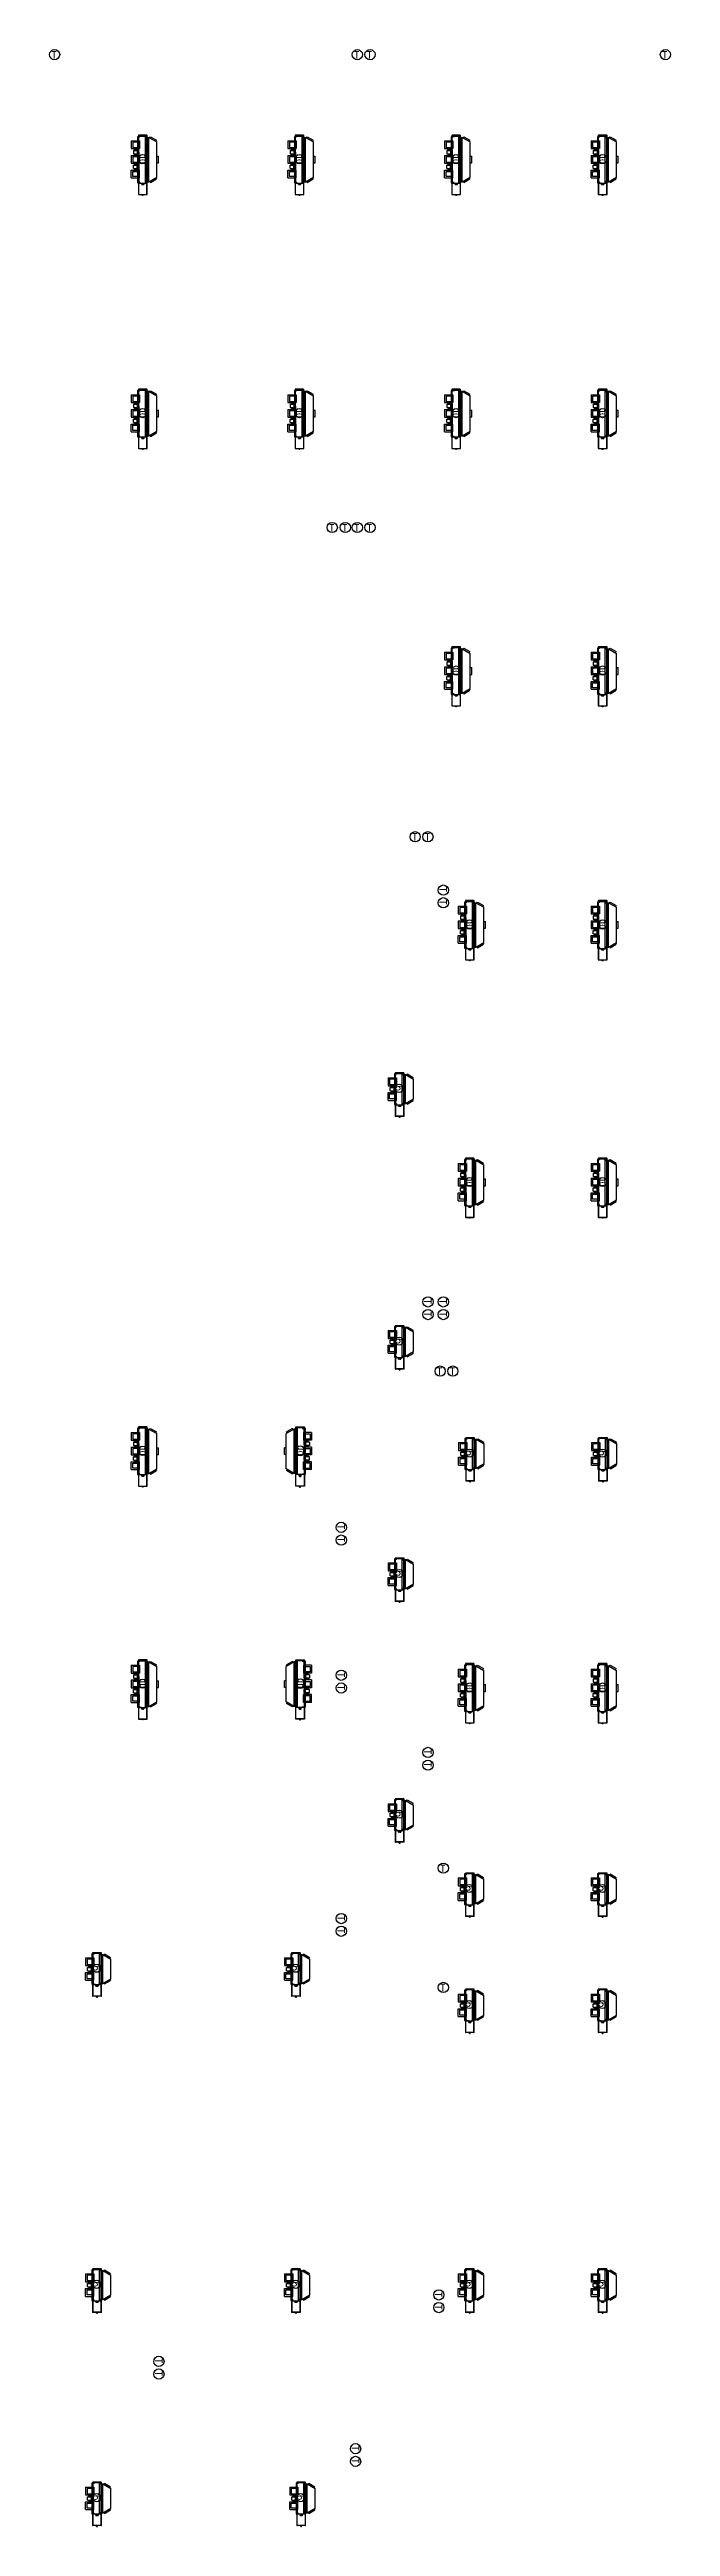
# Model space of a CAD drawing. Extents: x -32000 to 377127, y -29000 to 131250.
# Drawn here: x 358896 to 377127, y 16959 to 89616 of the extents above; entities that cross this region are included whole.
import ezdxf
from ezdxf.enums import TextEntityAlignment as Align

# ---------------------------------------------------------------- set-up
doc = ezdxf.new("R2010")
doc.units = 0
doc.header["$LTSCALE"] = 250
for name, color, linetype in [('XFM2Q30-200K$0$AP5B-XFM2Q10$0$20190625', 7, 'Continuous'), ('XFM2Q30-200K$0$M-EQPM-FCU', 22, 'Continuous'), ('XFM2Q30-200K$0$M-EQPM-TEXT', 5, 'Continuous'), ('XFM2Q30-200K$0$M-HVAC-3SPEED', 2, 'Continuous'), ('XFM2Q30-200K$0$M-HVAC-EQPM', 22, 'Continuous'), ('XFM2Q30-200K$0$MSE_FAB LB2_1103$0$15P1-XFM2QB2$0$XFCM2Q20$0$M-EQPM-TEXT', 5, 'Continuous')]:
    doc.layers.add(name, color=color, linetype=linetype)
doc.styles.add('XFM2Q30-200K$0$MSE_FAB LB2_1103$0$15P1-XFM2QB2$0$XFCM2Q20$0$AA-TXT', font='simplex.shx', dxfattribs={"width": 0.8, "bigfont": 'china.shx'})
doc.styles.add('XFM2Q30-200K$0$ROMAND', font='ROMAND.SHX')
doc.styles.add('XFM2Q30-200K$0$ROMANS', font='ROMANS')

# ---------------------------------------------------------------- blocks, each defined once
blk = doc.blocks.new('XFM2Q30-200K$0$FCU-D1000')
at = {"layer": 'XFM2Q30-200K$0$M-EQPM-FCU'}
for p, q in [((-51.9, 5.1), (-41.7, 22.7)), ((-48.6, 3.1), (-51.9, 5.1)), ((-50.3, 0.2), (-36.7, 23.6)), ((-50.3, -2.8), (-50.3, 0.2)), ((80.1, 0.2), (-50.3, 0.2)), ((-38.3, 20.7), (-41.7, 22.7)), ((66.5, 23.6), (-36.7, 23.6)), ((24.9, 28.6), (4.9, 28.6)), ((4.9, 23.6), (4.9, 28.6)), ((24.9, 23.6), (24.9, 28.6)), ((80.1, 0.2), (66.5, 23.6)), ((68.2, 20.7), (71.6, 22.7)), ((81.8, 5.1), (71.6, 22.7)), ((78.4, 3.1), (81.8, 5.1)), ((80.1, -2.8), (80.1, 0.2)), ((-56.3, -5), (-56.3, -29.4)), ((-56.3, -5), (-56.3, -29.4)), ((-55.7, -5.1), (-55.7, -29.3)), ((-55.7, -5.1), (-55.7, -29.3)), ((-50.3, -4.2), (-54, -4.2)), ((-50.3, -4.2), (-54, -4.2)), ((-50.3, -4.9), (-54, -4.9)), ((-50.3, -4.9), (-54, -4.9)), ((-54, -29.5), (-52.3, -29.5)), ((-54, -29.5), (-52.3, -29.5)), ((-54, -30.2), (-52.3, -30.2)), ((-54, -30.2), (-52.3, -30.2)), ((-53.8, -5.4), (-50.1, -5.4)), ((-53.8, -28.9), (-53.8, -5.4)), ((-53.8, -5.4), (-50.1, -5.4)), ((-53.8, -28.9), (-53.8, -5.4)), ((-50.1, -9.7), (-53.8, -9.7)), ((-50.1, -9.7), (-53.8, -9.7)), ((-3.5, -28.9), (-53.8, -28.9)), ((-3.5, -28.9), (-53.8, -28.9)), ((-52.6, -5.4), (-52.6, -5.2)), ((-52.6, -5.2), (-50.3, -5.2)), ((-52.6, -5.4), (-52.6, -5.2)), ((-52.6, -5.2), (-50.3, -5.2)), ((-52.6, -8), (-52.6, -7.4)), ((-52.6, -8), (-52.6, -7.4)), ((-52.6, -26.4), (-52.6, -27)), ((-52.6, -26.4), (-52.6, -27)), ((-52.3, -28.9), (-52.3, -32.3)), ((-52.3, -28.9), (-52.3, -32.3)), ((-52.3, -32.3), (82.7, -32.3)), ((-52.3, -32.3), (82.7, -32.3)), ((-51.6, -8), (-51.6, -7.4)), ((-51.6, -8), (-51.6, -7.4)), ((-51.6, -26.4), (-51.6, -27)), ((-51.6, -26.4), (-51.6, -27)), ((80.1, -2.8), (-50.3, -2.8)), ((-50.3, -5.2), (-50.3, -2.8)), ((80.1, -2.8), (-50.3, -2.8)), ((-50.3, -5.2), (-50.3, -2.8)), ((-50.1, -5.2), (-50.1, -2.8)), ((-50.1, -2.8), (-50.1, -9.7)), ((-50.1, -5.2), (-50.1, -2.8)), ((-50.1, -2.8), (-50.1, -9.7)), ((-50.1, -9.7), (-50.1, -3.4)), ((-50.1, -9.7), (-50.1, -3.4)), ((79.9, -5.3), (-50.1, -5.3)), ((79.9, -5.3), (-50.1, -5.3)), ((79.9, -9.7), (-50.1, -9.7)), ((79.9, -9.7), (-50.1, -9.7)), ((-45.1, -3.6), (-45.9, -3.6)), ((-45.1, -3.6), (-45.9, -3.6)), ((-45.1, -30.2), (-45.9, -30.2)), ((-45.1, -30.2), (-45.9, -30.2)), ((-45.5, -4), (-45.5, -3.2)), ((-45.5, -4), (-45.5, -3.2)), ((-45.5, -4), (-45.5, -3.2)), ((-45.5, -4), (-45.5, -3.2)), ((-45.5, -30.6), (-45.5, -29.8)), ((-45.5, -30.6), (-45.5, -29.8)), ((-40.3, -32.3), (-40.3, -26.7)), ((-40.3, -26.7), (-17.3, -26.7)), ((-40.3, -32.3), (-40.3, -26.7)), ((-40.3, -26.7), (-17.3, -26.7)), ((-40.3, -51), (-40.3, -32.3)), ((-40.3, -51), (-40.3, -32.3)), ((-40.3, -51), (-17.3, -51)), ((-40.3, -51), (-17.3, -51)), ((-36.3, -30.9), (-36.3, -32.3)), ((-21.1, -30.9), (-36.3, -30.9)), ((-36.3, -30.9), (-36.3, -32.3)), ((-21.1, -30.9), (-36.3, -30.9)), ((-36.3, -32.3), (-36.3, -46.5)), ((-36.3, -32.3), (-36.3, -46.5)), ((-36.3, -46.5), (-20.9, -46.5)), ((-36.3, -46.5), (-20.9, -46.5)), ((-25.1, -3.6), (-25.9, -3.6)), ((-25.1, -3.6), (-25.9, -3.6)), ((-25.1, -30.2), (-25.9, -30.2)), ((-25.1, -30.2), (-25.9, -30.2)), ((-25.5, -4), (-25.5, -3.2)), ((-25.5, -4), (-25.5, -3.2)), ((-25.5, -4), (-25.5, -3.2)), ((-25.5, -4), (-25.5, -3.2)), ((-25.5, -30.6), (-25.5, -29.8)), ((-25.5, -30.6), (-25.5, -29.8)), ((-20.9, -30.9), (-20.9, -32.3)), ((-20.9, -30.9), (-20.9, -32.3)), ((-20.9, -46.5), (-20.9, -32.3)), ((-20.9, -46.5), (-20.9, -32.3)), ((-17.3, -32.3), (-17.3, -26.7)), ((-17.3, -32.3), (-17.3, -26.7)), ((-17.3, -51), (-17.3, -32.3)), ((-17.3, -51), (-17.3, -32.3)), ((-17.3, -38.6), (-14.5, -38.6)), ((-17.3, -38.6), (-14.5, -38.6)), ((-17.3, -39.8), (-14.5, -39.8)), ((-17.3, -39.8), (-14.5, -39.8)), ((-14.5, -41.1), (-14.5, -37.3)), ((-14, -37.3), (-14.5, -37.3)), ((-14.5, -41.1), (-14.5, -37.3)), ((-14, -37.3), (-14.5, -37.3)), ((-14, -41.1), (-14.5, -41.1)), ((-14, -41.1), (-14.5, -41.1)), ((-13.4, -36.3), (-14, -36.3)), ((-14, -42.1), (-14, -36.3)), ((-13.4, -36.3), (-14, -36.3)), ((-14, -42.1), (-14, -36.3)), ((-12.2, -42.1), (-14, -42.1)), ((-12.2, -42.1), (-14, -42.1)), ((-13.4, -39.2), (-13.4, -28.9)), ((-13.4, -39.2), (-13.4, -28.9)), ((-13.1, -39.2), (-13.1, -29.6)), ((-13.1, -39.2), (-13.1, -29.6)), ((-12.2, -36.3), (-13.1, -36.3)), ((-12.2, -36.3), (-13.1, -36.3)), ((-12.9, -29.4), (-1.7, -29.4)), ((-12.9, -29.4), (-1.7, -29.4)), ((-12.2, -44.9), (-12.2, -33.4)), ((-12.2, -33.4), (-2.4, -33.4)), ((-12.2, -44.9), (-12.2, -33.4)), ((-12.2, -33.4), (-2.4, -33.4)), ((-12.2, -44.9), (-2.4, -44.9)), ((-12.2, -44.9), (-2.4, -44.9)), ((-7.2, -28.9), (82.4, -28.9)), ((-7.2, -28.9), (82.4, -28.9)), ((-5.1, -3.6), (-5.9, -3.6)), ((-5.1, -3.6), (-5.9, -3.6)), ((-5.1, -30.2), (-5.9, -30.2)), ((-5.1, -30.2), (-5.9, -30.2)), ((-5.5, -4), (-5.5, -3.2)), ((-5.5, -4), (-5.5, -3.2)), ((-5.5, -4), (-5.5, -3.2)), ((-5.5, -4), (-5.5, -3.2)), ((-5.5, -30.6), (-5.5, -29.8)), ((-5.5, -30.6), (-5.5, -29.8)), ((-2.4, -44.9), (-2.4, -33.4)), ((-2.4, -44.9), (-2.4, -33.4)), ((-2.4, -36.3), (-1.5, -36.3)), ((-2.4, -36.3), (-1.5, -36.3)), ((-2.4, -42.1), (-0.6, -42.1)), ((-2.4, -42.1), (-0.6, -42.1)), ((-1.5, -39.2), (-1.5, -29.6)), ((-1.5, -39.2), (-1.5, -29.6)), ((-1.2, -39.2), (-1.2, -28.9)), ((-1.2, -39.2), (-1.2, -28.9)), ((-1.2, -36.3), (-0.6, -36.3)), ((-1.2, -36.3), (-0.6, -36.3)), ((-0.6, -42.1), (-0.6, -36.3)), ((-0.6, -42.1), (-0.6, -36.3)), ((-0.6, -37.3), (-0.1, -37.3)), ((-0.6, -37.3), (-0.1, -37.3)), ((-0.6, -41.1), (-0.1, -41.1)), ((-0.6, -41.1), (-0.1, -41.1)), ((-0.1, -41.1), (-0.1, -37.3)), ((-0.1, -41.1), (-0.1, -37.3)), ((2.7, -38.6), (-0.1, -38.6)), ((2.7, -38.6), (-0.1, -38.6)), ((2.7, -39.8), (-0.1, -39.8)), ((2.7, -39.8), (-0.1, -39.8)), ((2.7, -32.3), (2.7, -26.7)), ((2.7, -26.7), (25.7, -26.7)), ((2.7, -32.3), (2.7, -26.7)), ((2.7, -26.7), (25.7, -26.7)), ((2.7, -51), (2.7, -32.3)), ((2.7, -51), (2.7, -32.3)), ((2.7, -51), (25.7, -51)), ((2.7, -51), (25.7, -51)), ((21.9, -30.9), (6.8, -30.9)), ((6.8, -30.9), (6.8, -32.3)), ((21.9, -30.9), (6.8, -30.9)), ((6.8, -30.9), (6.8, -32.3)), ((6.8, -32.3), (6.8, -46.5)), ((6.8, -32.3), (6.8, -46.5)), ((6.8, -46.5), (22.2, -46.5)), ((6.8, -46.5), (22.2, -46.5)), ((14.9, -3.6), (14.1, -3.6)), ((14.9, -3.6), (14.1, -3.6)), ((14.9, -30.2), (14.1, -30.2)), ((14.9, -30.2), (14.1, -30.2)), ((14.5, -4), (14.5, -3.2)), ((14.5, -4), (14.5, -3.2)), ((14.5, -4), (14.5, -3.2)), ((14.5, -4), (14.5, -3.2)), ((14.5, -30.6), (14.5, -29.8)), ((14.5, -30.6), (14.5, -29.8)), ((22.2, -30.9), (22.2, -32.3)), ((22.2, -30.9), (22.2, -32.3)), ((22.2, -46.5), (22.2, -32.3)), ((22.2, -46.5), (22.2, -32.3)), ((25.7, -32.3), (25.7, -26.7)), ((25.7, -32.3), (25.7, -26.7)), ((25.7, -51), (25.7, -32.3)), ((25.7, -51), (25.7, -32.3)), ((25.7, -38.6), (28.6, -38.6)), ((25.7, -38.6), (28.6, -38.6)), ((25.7, -38.6), (28.6, -38.6)), ((25.7, -38.6), (28.6, -38.6)), ((25.7, -39.8), (28.6, -39.8)), ((25.7, -39.8), (28.6, -39.8)), ((25.7, -39.8), (28.6, -39.8)), ((25.7, -39.8), (28.6, -39.8)), ((29.1, -37.3), (28.6, -37.3)), ((28.6, -41.1), (28.6, -37.3)), ((29.1, -37.3), (28.6, -37.3)), ((28.6, -41.1), (28.6, -37.3)), ((29.1, -41.1), (28.6, -41.1)), ((29.1, -41.1), (28.6, -41.1)), ((29.6, -36.3), (29.1, -36.3)), ((29.1, -42.1), (29.1, -36.3)), ((29.6, -36.3), (29.1, -36.3)), ((29.1, -42.1), (29.1, -36.3)), ((30.9, -42.1), (29.1, -42.1)), ((30.9, -42.1), (29.1, -42.1)), ((29.6, -39.2), (29.6, -28.9)), ((29.6, -39.2), (29.6, -28.9)), ((29.9, -39.2), (29.9, -29.6)), ((29.9, -39.2), (29.9, -29.6)), ((30.9, -36.3), (29.9, -36.3)), ((30.9, -36.3), (29.9, -36.3)), ((41.3, -29.4), (30.1, -29.4)), ((41.3, -29.4), (30.1, -29.4)), ((40.7, -33.4), (30.9, -33.4)), ((30.9, -44.9), (30.9, -33.4)), ((40.7, -33.4), (30.9, -33.4)), ((30.9, -44.9), (30.9, -33.4)), ((40.7, -44.9), (30.9, -44.9)), ((40.7, -44.9), (30.9, -44.9)), ((34.9, -3.6), (34.1, -3.6)), ((34.9, -3.6), (34.1, -3.6)), ((34.9, -30.2), (34.1, -30.2)), ((34.9, -30.2), (34.1, -30.2)), ((34.5, -4), (34.5, -3.2)), ((34.5, -4), (34.5, -3.2)), ((34.5, -4), (34.5, -3.2)), ((34.5, -4), (34.5, -3.2)), ((34.5, -30.6), (34.5, -29.8)), ((34.5, -30.6), (34.5, -29.8)), ((40.7, -44.9), (40.7, -33.4)), ((40.7, -44.9), (40.7, -33.4)), ((40.7, -36.3), (41.5, -36.3)), ((40.7, -36.3), (41.5, -36.3)), ((40.7, -42.1), (42.5, -42.1)), ((40.7, -42.1), (42.5, -42.1)), ((41.5, -39.2), (41.5, -29.6)), ((41.5, -39.2), (41.5, -29.6)), ((41.8, -39.2), (41.8, -28.9)), ((41.8, -39.2), (41.8, -28.9)), ((41.8, -36.3), (42.5, -36.3)), ((41.8, -36.3), (42.5, -36.3)), ((42.5, -42.1), (42.5, -36.3)), ((42.5, -42.1), (42.5, -36.3)), ((42.5, -37.3), (43, -37.3)), ((42.5, -37.3), (43, -37.3)), ((42.5, -41.1), (43, -41.1)), ((42.5, -41.1), (43, -41.1)), ((43, -41.1), (43, -37.3)), ((43, -41.1), (43, -37.3)), ((45.8, -38.6), (43, -38.6)), ((45.8, -38.6), (43, -38.6)), ((45.8, -39.8), (43, -39.8)), ((45.8, -39.8), (43, -39.8)), ((68.8, -26.7), (45.8, -26.7)), ((45.8, -32.3), (45.8, -26.7)), ((68.8, -26.7), (45.8, -26.7)), ((45.8, -32.3), (45.8, -26.7)), ((45.8, -51), (45.8, -32.3)), ((45.8, -51), (45.8, -32.3)), ((68.8, -51), (45.8, -51)), ((68.8, -51), (45.8, -51)), ((49.4, -30.9), (49.4, -32.3)), ((49.4, -30.9), (49.4, -32.3)), ((49.4, -46.5), (49.4, -32.3)), ((49.4, -46.5), (49.4, -32.3)), ((64.7, -46.5), (49.4, -46.5)), ((64.7, -46.5), (49.4, -46.5)), ((49.6, -30.9), (64.7, -30.9)), ((49.6, -30.9), (64.7, -30.9)), ((54.9, -3.6), (54.1, -3.6)), ((54.9, -3.6), (54.1, -3.6)), ((54.9, -30.2), (54.1, -30.2)), ((54.9, -30.2), (54.1, -30.2)), ((54.5, -4), (54.5, -3.2)), ((54.5, -4), (54.5, -3.2)), ((54.5, -4), (54.5, -3.2)), ((54.5, -4), (54.5, -3.2)), ((54.5, -30.6), (54.5, -29.8)), ((54.5, -30.6), (54.5, -29.8)), ((64.7, -30.9), (64.7, -32.3)), ((64.7, -30.9), (64.7, -32.3)), ((64.7, -32.3), (64.7, -46.5)), ((64.7, -32.3), (64.7, -46.5)), ((68.8, -32.3), (68.8, -26.7)), ((68.8, -32.3), (68.8, -26.7)), ((68.8, -51), (68.8, -32.3)), ((68.8, -51), (68.8, -32.3)), ((74.9, -3.6), (74.1, -3.6)), ((74.9, -3.6), (74.1, -3.6)), ((74.9, -30.2), (74.1, -30.2)), ((74.9, -30.2), (74.1, -30.2)), ((74.5, -4), (74.5, -3.2)), ((74.5, -4), (74.5, -3.2)), ((74.5, -4), (74.5, -3.2)), ((74.5, -4), (74.5, -3.2)), ((74.5, -30.6), (74.5, -29.8)), ((74.5, -30.6), (74.5, -29.8)), ((79.9, -9.7), (79.9, -2.8)), ((79.9, -9.7), (79.9, -2.8)), ((79.9, -4.4), (79.9, -9.7)), ((79.9, -4.4), (79.9, -9.7)), ((83.6, -5.4), (79.9, -5.4)), ((83.6, -5.4), (79.9, -5.4)), ((83.6, -9.7), (79.9, -9.7)), ((83.6, -9.7), (79.9, -9.7)), ((79.9, -28.9), (83.6, -28.9)), ((79.9, -28.9), (83.6, -28.9)), ((80.1, -5.2), (80.1, -2.8)), ((80.1, -5.2), (80.1, -2.8)), ((117.1, -4.2), (80.1, -4.2)), ((117.1, -4.2), (80.1, -4.2)), ((117.1, -4.9), (80.1, -4.9)), ((117.1, -4.9), (80.1, -4.9)), ((82.6, -5.2), (80.1, -5.2)), ((82.6, -5.2), (80.1, -5.2)), ((81.4, -8), (81.4, -7.4)), ((81.4, -8), (81.4, -7.4)), ((81.4, -26.4), (81.4, -27)), ((81.4, -26.4), (81.4, -27)), ((82.4, -8), (82.4, -7.4)), ((82.4, -8), (82.4, -7.4)), ((82.4, -26.4), (82.4, -27)), ((82.4, -26.4), (82.4, -27)), ((82.6, -5.4), (82.6, -5.2)), ((82.6, -5.4), (82.6, -5.2)), ((82.7, -32.3), (82.7, -28.9)), ((82.7, -32.3), (82.7, -28.9)), ((82.7, -29.5), (117.1, -29.5)), ((82.7, -29.5), (117.1, -29.5)), ((82.7, -30.2), (117.1, -30.2)), ((82.7, -30.2), (117.1, -30.2)), ((83.6, -28.9), (83.6, -5.4)), ((83.6, -28.9), (83.6, -5.4)), ((88.3, -13.9), (83.6, -13.9)), ((88.3, -13.9), (83.6, -13.9)), ((85, -14.9), (83.6, -14.9)), ((85, -14.9), (83.6, -14.9)), ((84.7, -15.8), (83.6, -15.8)), ((84.7, -15.8), (83.6, -15.8)), ((84.5, -16.7), (83.6, -16.7)), ((84.5, -16.7), (83.6, -16.7)), ((84.5, -17.6), (83.6, -17.6)), ((84.5, -17.6), (83.6, -17.6)), ((84.7, -18.6), (83.6, -18.6)), ((84.7, -18.6), (83.6, -18.6)), ((85, -19.5), (83.6, -19.5)), ((85, -19.5), (83.6, -19.5)), ((88.3, -20.5), (83.6, -20.5)), ((88.3, -20.5), (83.6, -20.5)), ((84.5, -16.5), (84.8, -16.5)), ((84.5, -17.8), (84.5, -16.5)), ((84.5, -16.5), (84.8, -16.5)), ((84.5, -17.8), (84.5, -16.5)), ((84.5, -17.8), (84.8, -17.8)), ((84.5, -17.8), (84.8, -17.8)), ((84.8, -16.5), (85.9, -15.4)), ((84.8, -16.5), (85.9, -15.4)), ((84.8, -15.8), (85.1, -16.1)), ((84.8, -15.8), (85.1, -16.1)), ((84.8, -17.8), (85.9, -19)), ((84.8, -17.8), (85.9, -19)), ((84.8, -18.5), (85.1, -18.2)), ((84.8, -18.5), (85.1, -18.2)), ((85.3, -15), (85.8, -15.5)), ((85.3, -15), (85.8, -15.5)), ((85.3, -19.4), (85.8, -18.9)), ((85.3, -19.4), (85.8, -18.9)), ((85.9, -19), (88.8, -19)), ((85.9, -19), (88.8, -19)), ((86.1, -15.3), (88.8, -15.3)), ((86.1, -15.3), (88.8, -15.3)), ((86.2, -14.1), (86.3, -14)), ((86.2, -14.1), (86.3, -14)), ((86.2, -14.4), (86.2, -14.1)), ((86.2, -14.1), (87.7, -14.1)), ((86.2, -14.4), (86.2, -14.1)), ((86.2, -14.1), (87.7, -14.1)), ((86.2, -14.4), (86.3, -14.5)), ((86.2, -14.4), (87.7, -14.4)), ((86.2, -14.4), (86.3, -14.5)), ((86.2, -14.4), (87.7, -14.4)), ((87.6, -14), (86.3, -14)), ((87.6, -14), (86.3, -14)), ((87.6, -14.5), (86.3, -14.5)), ((87.6, -14.5), (86.3, -14.5)), ((86.3, -15.2), (86.3, -15.3)), ((87.5, -15.2), (86.3, -15.2)), ((86.3, -15.2), (86.3, -15.3)), ((87.5, -15.2), (86.3, -15.2)), ((86.5, -14.4), (86.5, -14.1)), ((86.5, -14.4), (86.5, -14.1)), ((86.6, -15.2), (86.6, -14.5)), ((86.6, -15.2), (86.6, -14.5)), ((86.8, -14.4), (86.8, -14.1)), ((86.8, -14.4), (86.8, -14.1)), ((87.1, -14.4), (87.1, -14.1)), ((87.1, -14.4), (87.1, -14.1)), ((87.2, -15.2), (87.2, -14.5)), ((87.2, -15.2), (87.2, -14.5)), ((87.4, -14.4), (87.4, -14.1)), ((87.4, -14.4), (87.4, -14.1)), ((87.5, -15.2), (87.5, -15.3)), ((87.5, -15.2), (87.5, -15.3)), ((87.7, -14.1), (87.6, -14)), ((87.7, -14.1), (87.6, -14)), ((87.6, -14.5), (87.7, -14.4)), ((87.6, -14.5), (87.7, -14.4)), ((87.7, -14.4), (87.7, -14.1)), ((87.7, -14.4), (87.7, -14.1)), ((88.3, -15.3), (88.3, -13.9)), ((88.3, -15.3), (88.3, -13.9)), ((88.3, -20.5), (88.3, -19)), ((88.3, -20.5), (88.3, -19)), ((88.8, -15.3), (88.8, -19)), ((88.8, -15.3), (88.8, -19)), ((117.1, -29.2), (117.1, -5)), ((117.1, -29.2), (117.1, -5)), ((117.7, -29.3), (117.7, -4.9)), ((117.7, -29.3), (117.7, -4.9)), ((120.1, -15.8), (117.7, -15.8)), ((120.1, -15.8), (117.7, -15.8)), ((120.1, -18.5), (117.7, -18.5)), ((120.1, -18.5), (117.7, -18.5)), ((118.4, -15.8), (118.4, -18.5)), ((118.4, -15.8), (118.4, -18.5)), ((118.9, -15.8), (118.9, -18.5)), ((118.9, -15.8), (118.9, -18.5)), ((119.5, -15.8), (119.5, -18.5)), ((119.5, -15.8), (119.5, -18.5)), ((120.1, -15.8), (120.1, -18.5)), ((120.1, -15.8), (120.1, -18.5))]:
    blk.add_line(p, q, dxfattribs=at)
for centre, radius in [((-52.1, -10.6), 0.16), ((-52.1, -10.6), 0.16), ((-52.1, -23.7), 0.16), ((-52.1, -23.7), 0.16), ((-45.5, -3.6), 0.27), ((-45.5, -3.6), 0.27), ((-45.5, -3.6), 0.27), ((-45.5, -3.6), 0.27), ((-45.5, -30.2), 0.27), ((-45.5, -30.2), 0.27), ((-25.5, -3.6), 0.27), ((-25.5, -3.6), 0.27), ((-25.5, -3.6), 0.27), ((-25.5, -3.6), 0.27), ((-25.5, -30.2), 0.27), ((-25.5, -30.2), 0.27), ((-5.5, -3.6), 0.27), ((-5.5, -3.6), 0.27), ((-5.5, -3.6), 0.27), ((-5.5, -3.6), 0.27), ((-5.5, -30.2), 0.27), ((-5.5, -30.2), 0.27), ((14.5, -3.6), 0.27), ((14.5, -3.6), 0.27), ((14.5, -3.6), 0.27), ((14.5, -3.6), 0.27), ((14.5, -30.2), 0.27), ((14.5, -30.2), 0.27), ((34.5, -3.6), 0.27), ((34.5, -3.6), 0.27), ((34.5, -3.6), 0.27), ((34.5, -3.6), 0.27), ((34.5, -30.2), 0.27), ((34.5, -30.2), 0.27), ((54.5, -3.6), 0.27), ((54.5, -3.6), 0.27), ((54.5, -3.6), 0.27), ((54.5, -3.6), 0.27), ((54.5, -30.2), 0.27), ((54.5, -30.2), 0.27), ((74.5, -3.6), 0.27), ((74.5, -3.6), 0.27), ((74.5, -3.6), 0.27), ((74.5, -3.6), 0.27), ((74.5, -30.2), 0.27), ((74.5, -30.2), 0.27), ((81.9, -10.6), 0.16), ((81.9, -10.6), 0.16), ((81.9, -23.7), 0.16), ((81.9, -23.7), 0.16)]:
    blk.add_circle(centre, radius, dxfattribs=at)
for centre, radius, start, end in [((-54.2, -7.4), 3.28, 87.39301, 130.96501), ((-54.2, -7.4), 3.28, 87.39301, 130.96501), ((-54.2, -26.9), 3.28, 229.03499, 272.60699), ((-54.2, -26.9), 3.28, 229.03499, 272.60699), ((-54.1, -11.2), 6.28, 88.87894, 104.54073), ((-54.1, -11.2), 6.28, 88.87894, 104.54073), ((-54.1, -23.2), 6.28, 255.45927, 271.12106), ((-54.1, -23.2), 6.28, 255.45927, 271.12106), ((-52.1, -7.4), 0.5, 0, 180), ((-52.1, -7.4), 0.5, 0, 180), ((-52.1, -8), 0.5, 180, 0), ((-52.1, -8), 0.5, 180, 0), ((-52.1, -26.4), 0.5, 0, 180), ((-52.1, -26.4), 0.5, 0, 180), ((-52.1, -27), 0.5, 180, 0), ((-52.1, -27), 0.5, 180, 0), ((-12.9, -29.6), 0.2, 90, 180), ((-12.9, -29.6), 0.2, 90, 180), ((-1.7, -29.6), 0.2, 0, 90), ((-1.7, -29.6), 0.2, 0, 90), ((30.1, -29.6), 0.2, 90, 180), ((30.1, -29.6), 0.2, 90, 180), ((41.3, -29.6), 0.2, 0, 90), ((41.3, -29.6), 0.2, 0, 90), ((81.9, -7.4), 0.5, 0, 180), ((81.9, -7.4), 0.5, 0, 180), ((81.9, -8), 0.5, 180, 0), ((81.9, -8), 0.5, 180, 0), ((81.9, -26.4), 0.5, 0, 180), ((81.9, -26.4), 0.5, 0, 180), ((81.9, -27), 0.5, 180, 0), ((81.9, -27), 0.5, 180, 0), ((84.7, -16), 0.2, 45, 90), ((84.7, -16), 0.2, 45, 90), ((84.7, -18.4), 0.2, 270, 315), ((84.7, -18.4), 0.2, 270, 315), ((85, -15.3), 0.4, 45, 90), ((85, -15.3), 0.4, 45, 90), ((85, -19.1), 0.4, 270, 315), ((85, -19.1), 0.4, 270, 315), ((86.1, -15.6), 0.3, 90, 135), ((86.1, -15.6), 0.3, 90, 135), ((116.9, -4.9), 0.8, 0, 90), ((116.9, -4.9), 0.8, 0, 90), ((116.9, -5), 0.2, 0, 90), ((116.9, -5), 0.2, 0, 90), ((116.9, -29.2), 0.2, 270, 0), ((116.9, -29.2), 0.2, 270, 0), ((116.9, -29.3), 0.8, 270, 0), ((116.9, -29.3), 0.8, 270, 0)]:
    blk.add_arc(centre, radius, start, end, dxfattribs=at)
at = {"layer": 'XFM2Q30-200K$0$MSE_FAB LB2_1103$0$15P1-XFM2QB2$0$XFCM2Q20$0$M-EQPM-TEXT', "linetype": 'ByBlock', "lineweight": -2}
blk.add_circle((13.7, -17.4), 13.3, dxfattribs=at)
at = {"layer": 'XFM2Q30-200K$0$MSE_FAB LB2_1103$0$15P1-XFM2QB2$0$XFCM2Q20$0$M-EQPM-TEXT', "linetype": 'ByBlock', "lineweight": -2, "style": 'XFM2Q30-200K$0$MSE_FAB LB2_1103$0$15P1-XFM2QB2$0$XFCM2Q20$0$AA-TXT', "width": 0.8}
blk.add_text('10', height=17.4, rotation=0.00001, dxfattribs=at).set_placement((14, -17.5), align=Align.MIDDLE)
blk = doc.blocks.new('XFM2Q30-200K$0$TT')
at = {"layer": 'XFM2Q30-200K$0$M-HVAC-3SPEED'}
blk.add_circle((0, 0), 15, dxfattribs=at)
at = {"layer": 'XFM2Q30-200K$0$M-HVAC-3SPEED', "style": 'XFM2Q30-200K$0$ROMAND'}
blk.add_text('T', height=20, dxfattribs=at).set_placement((-8.4, -10.9))
blk = doc.blocks.new('XFM2Q30-200K$0$FCU-600')
at = {"layer": 'XFM2Q30-200K$0$M-EQPM-FCU'}
for p, q in [((-39.2, 81.1), (-39.2, 56.7)), ((-38.6, 81), (-38.6, 56.8)), ((-34.6, 81.9), (-38.4, 81.9)), ((-34.6, 81.2), (-38.4, 81.2)), ((-38.1, 80.7), (-34.4, 80.7)), ((-38.1, 57.2), (-38.1, 80.7)), ((-34.4, 76.4), (-38.1, 76.4)), ((-36.9, 80.7), (-36.9, 80.9)), ((-36.9, 80.9), (-34.6, 80.9)), ((-36.9, 78.1), (-36.9, 78.7)), ((-36.3, 91.2), (-26.1, 108.8)), ((-32.9, 89.2), (-36.3, 91.2)), ((-35.9, 78.1), (-35.9, 78.7)), ((-34.6, 86.3), (-21, 109.7)), ((-34.6, 83.3), (-34.6, 86.3)), ((-34.6, 80.9), (-34.6, 83.3)), ((50.3, 83.3), (-34.6, 83.3)), ((50.3, 86.3), (-34.4, 86.3)), ((-34.4, 80.9), (-34.4, 83.3)), ((-34.4, 83.3), (-34.4, 76.4)), ((-34.4, 76.4), (-34.4, 82.7)), ((50.1, 80.8), (-34.4, 80.8)), ((50.1, 76.4), (-34.4, 76.4)), ((-22.7, 106.8), (-26.1, 108.8)), ((36.7, 109.7), (-21, 109.7)), ((50.3, 86.3), (36.7, 109.7)), ((38.4, 106.8), (41.7, 108.8)), ((51.9, 91.2), (41.7, 108.8)), ((48.6, 89.2), (51.9, 91.2)), ((50.1, 76.4), (50.1, 83.3)), ((50.1, 81.7), (50.1, 76.4)), ((53.8, 80.7), (50.1, 80.7)), ((53.8, 76.4), (50.1, 76.4)), ((50.3, 83.3), (50.3, 86.3)), ((50.3, 80.9), (50.3, 83.3)), ((87.2, 81.9), (50.3, 81.9)), ((87.2, 81.2), (50.3, 81.2)), ((52.8, 80.9), (50.3, 80.9)), ((51.6, 78.1), (51.6, 78.7)), ((52.6, 78.1), (52.6, 78.7)), ((52.8, 80.7), (52.8, 80.9)), ((53.8, 57.2), (53.8, 80.7)), ((87.4, 81), (87.4, 56.8)), ((88, 81.1), (88, 56.7)), ((-38.4, 56.6), (-36.6, 56.6)), ((-38.4, 55.9), (-36.6, 55.9)), ((-9.9, 57.2), (-38.1, 57.2)), ((-36.9, 59.7), (-36.9, 59.1)), ((-36.6, 57.2), (-36.6, 53.8)), ((-36.6, 53.8), (52.9, 53.8)), ((-35.9, 59.7), (-35.9, 59.1)), ((-24.9, 53.8), (-24.9, 59.4)), ((-24.9, 59.4), (-1.9, 59.4)), ((-24.9, 35.2), (-24.9, 53.8)), ((-24.9, 35.2), (-1.9, 35.2)), ((-5.5, 55.2), (-20.9, 55.2)), ((-20.9, 55.2), (-20.9, 53.8)), ((-20.9, 53.8), (-20.9, 39.6)), ((-20.9, 39.6), (-5.5, 39.6)), ((-13.6, 57.2), (52.6, 57.2)), ((-5.5, 55.2), (-5.5, 53.8)), ((-5.5, 39.6), (-5.5, 53.8)), ((-1.9, 53.8), (-1.9, 59.4)), ((-1.9, 35.2), (-1.9, 53.8)), ((-1.9, 47.5), (0.9, 47.5)), ((-1.9, 47.5), (0.9, 47.5)), ((-1.9, 46.3), (0.9, 46.3)), ((-1.9, 46.3), (0.9, 46.3)), ((1.4, 48.8), (0.9, 48.8)), ((0.9, 45), (0.9, 48.8)), ((1.4, 45), (0.9, 45)), ((2, 49.8), (1.4, 49.8)), ((1.4, 44), (1.4, 49.8)), ((3.2, 44), (1.4, 44)), ((2, 46.9), (2, 57.2)), ((2.3, 46.9), (2.3, 56.5)), ((3.2, 49.8), (2.3, 49.8)), ((13.7, 56.7), (2.5, 56.7)), ((13, 52.7), (3.2, 52.7)), ((3.2, 41.2), (3.2, 52.7)), ((13, 41.2), (3.2, 41.2)), ((13, 41.2), (13, 52.7)), ((13, 49.8), (13.9, 49.8)), ((13, 44), (14.8, 44)), ((13.9, 46.9), (13.9, 56.5)), ((14.2, 46.9), (14.2, 57.2)), ((14.2, 49.8), (14.8, 49.8)), ((14.8, 44), (14.8, 49.8)), ((14.8, 48.8), (15.3, 48.8)), ((14.8, 45), (15.3, 45)), ((15.3, 45), (15.3, 48.8)), ((18.1, 47.5), (15.3, 47.5)), ((18.1, 46.3), (15.3, 46.3)), ((41.1, 59.4), (18.1, 59.4)), ((18.1, 53.8), (18.1, 59.4)), ((18.1, 35.2), (18.1, 53.8)), ((41.1, 35.2), (18.1, 35.2)), ((21.7, 55.2), (21.7, 53.8)), ((21.7, 55.2), (37.1, 55.2)), ((21.7, 39.6), (21.7, 53.8)), ((37.1, 39.6), (21.7, 39.6)), ((37.1, 55.2), (37.1, 53.8)), ((37.1, 53.8), (37.1, 39.6)), ((41.1, 53.8), (41.1, 59.4)), ((41.1, 35.2), (41.1, 53.8)), ((50.1, 57.2), (53.8, 57.2)), ((51.6, 59.7), (51.6, 59.1)), ((52.6, 59.7), (52.6, 59.1)), ((52.9, 53.8), (52.9, 57.2)), ((52.9, 56.6), (87.2, 56.6)), ((52.9, 55.9), (87.2, 55.9)), ((58.4, 72.2), (53.8, 72.2)), ((55.1, 71.2), (53.8, 71.2)), ((54.8, 70.3), (53.8, 70.3)), ((54.7, 69.4), (53.8, 69.4)), ((54.7, 68.5), (53.8, 68.5)), ((54.8, 67.5), (53.8, 67.5)), ((55.1, 66.6), (53.8, 66.6)), ((58.4, 65.6), (53.8, 65.6)), ((54.7, 69.6), (54.9, 69.6)), ((54.7, 68.3), (54.7, 69.6)), ((54.7, 68.3), (54.9, 68.3)), ((54.9, 69.6), (56, 70.7)), ((54.9, 68.3), (56.1, 67.1)), ((55, 70.3), (55.3, 70)), ((55, 67.6), (55.3, 67.9)), ((55.4, 71.1), (55.9, 70.6)), ((55.4, 66.8), (55.9, 67.3)), ((56.1, 67.1), (58.9, 67.1)), ((56.2, 70.8), (58.9, 70.8)), ((56.3, 72), (56.4, 72.1)), ((56.3, 71.7), (56.3, 72)), ((56.3, 72), (57.8, 72)), ((56.3, 71.7), (56.4, 71.6)), ((56.3, 71.7), (57.8, 71.7)), ((57.7, 72.1), (56.4, 72.1)), ((57.7, 71.6), (56.4, 71.6)), ((56.5, 70.9), (56.5, 70.8)), ((57.7, 70.9), (56.5, 70.9)), ((56.6, 71.7), (56.6, 72)), ((56.8, 70.9), (56.8, 71.6)), ((56.9, 71.7), (56.9, 72)), ((57.2, 71.7), (57.2, 72)), ((57.4, 70.9), (57.4, 71.6)), ((57.5, 71.7), (57.5, 72)), ((57.8, 72), (57.7, 72.1)), ((57.7, 71.6), (57.8, 71.7)), ((57.7, 70.9), (57.7, 70.8)), ((57.8, 71.7), (57.8, 72)), ((58.4, 70.8), (58.4, 72.2)), ((58.4, 65.6), (58.4, 67.1)), ((58.9, 70.8), (58.9, 67.1)), ((90.4, 70.3), (88, 70.3)), ((90.4, 67.6), (88, 67.6)), ((88.6, 67.6), (88.6, 70.3)), ((89.2, 67.6), (89.2, 70.3)), ((89.8, 67.6), (89.8, 70.3)), ((90.4, 67.6), (90.4, 70.3))]:
    blk.add_line(p, q, dxfattribs=at)
for centre, radius in [((-36.4, 75.5), 0.16), ((-32.2, 82.5), 0.27), ((-32.2, 82.5), 0.27), ((-12.2, 82.5), 0.27), ((-12.2, 82.5), 0.27), ((7.8, 82.5), 0.27), ((7.8, 82.5), 0.27), ((27.8, 82.5), 0.27), ((27.8, 82.5), 0.27), ((47.8, 82.5), 0.27), ((52.1, 75.5), 0.16), ((-36.4, 62.4), 0.16), ((52.1, 62.4), 0.16)]:
    blk.add_circle(centre, radius, dxfattribs=at)
for centre, radius, start, end in [((-38.4, 81.1), 0.8, 90, 180), ((-38.4, 81), 0.2, 90, 180), ((-36.4, 78.7), 0.5, 0, 180), ((-36.4, 78.1), 0.5, 180, 0), ((52.1, 78.7), 0.5, 0, 180), ((52.1, 78.1), 0.5, 180, 0), ((87.2, 81.1), 0.8, 0, 90), ((87.2, 81), 0.2, 0, 90), ((-38.4, 56.7), 0.8, 180, 270), ((-38.4, 56.8), 0.2, 180, 270), ((-36.4, 59.7), 0.5, 0, 180), ((-36.4, 59.1), 0.5, 180, 0), ((2.5, 56.5), 0.2, 90, 180), ((13.7, 56.5), 0.2, 0, 90), ((52.1, 59.7), 0.5, 0, 180), ((52.1, 59.1), 0.5, 180, 0), ((54.8, 70.1), 0.2, 45, 90), ((54.8, 67.7), 0.2, 270, 315), ((55.1, 70.8), 0.4, 45, 90), ((55.1, 67), 0.4, 270, 315), ((56.2, 70.5), 0.3, 90, 135), ((87.2, 56.8), 0.2, 270, 0), ((87.2, 56.7), 0.8, 270, 0)]:
    blk.add_arc(centre, radius, start, end, dxfattribs=at)
at = {"layer": 'XFM2Q30-200K$0$M-EQPM-TEXT', "color": 3}
blk.add_circle((5.9, 67.7), 11.8, dxfattribs=at)
at = {"layer": 'XFM2Q30-200K$0$M-EQPM-TEXT', "color": 3, "style": 'XFM2Q30-200K$0$ROMANS', "text_generation_flag": 6}
blk.add_text('6', height=20, rotation=180.00001, dxfattribs=at).set_placement((5.5, 67.9), align=Align.MIDDLE)
blk = doc.blocks.new('XFM2Q30-200K')
at = {"layer": 'XFM2Q30-200K$0$AP5B-XFM2Q10$0$20190625', "xscale": 10, "yscale": 10, "zscale": 10, "rotation": 270}
for p in [(368486, 59203), (368486, 51788), (370555, 48504), (374455, 48504), (368486, 44974), (368486, 37911), (370546, 35735), (374446, 35735), (359601, 33391), (365443, 33391), (370546, 32326), (374446, 32326), (359601, 24120), (365443, 24120), (370546, 24120), (374446, 24120), (359601, 17863), (365595, 17863)]:
    blk.add_blockref('XFM2Q30-200K$0$FCU-600', p, dxfattribs=at)
at = {"layer": 'XFM2Q30-200K$0$M-HVAC-3SPEED', "xscale": 9.999987499786585, "yscale": 9.999987499786585, "zscale": 9.999987499786585}
for p in [(359046, 89466), (367933, 89466), (368306, 89466), (376977, 89466), (367197, 75596), (367580, 75596), (367933, 75596), (368306, 75596), (369632, 66525), (370005, 66525), (370365, 50850), (370738, 50850), (370458, 36269), (370458, 32772)]:
    blk.add_blockref('XFM2Q30-200K$0$TT', p, dxfattribs=at)
at = {"layer": 'XFM2Q30-200K$0$M-HVAC-3SPEED', "xscale": 9.999987499786585, "yscale": 9.999987499786585, "zscale": 9.999987499786585, "rotation": 270}
for p in [(370458, 64960), (370458, 64588), (370008, 52880), (370008, 52507), (370458, 52880), (370458, 52507), (367463, 46266), (367463, 45893), (367463, 41928), (367463, 41555), (370008, 39665), (370008, 39292), (367463, 34791), (367463, 34419), (370326, 23751), (370326, 23379), (362108, 21802), (362108, 21430), (367883, 19240), (367883, 18868)]:
    blk.add_blockref('XFM2Q30-200K$0$TT', p, dxfattribs=at)
at = {"layer": 'XFM2Q30-200K$0$M-HVAC-EQPM', "yscale": 10, "zscale": 10}
for p, xscale, rotation in [((361807, 86537), 10, 270), ((366407, 86537), 10, 270), ((371007, 86537), 10, 270), ((375307, 86537), 10, 270), ((361807, 79087), 10, 270), ((366407, 79087), 10, 270), ((371007, 79087), 10, 270), ((375307, 79087), 10, 270), ((371007, 71537), 10, 270), ((375307, 71537), 10, 270), ((371407, 64087), 10, 270), ((375307, 64087), 10, 270), ((371407, 56537), 10, 270), ((375307, 56537), 10, 270), ((361807, 48648), 10, 270), ((366082, 48648), -10, 90), ((361807, 41817), 10, 270), ((366082, 41817), -10, 90), ((371407, 41705), 10, 270), ((375307, 41705), 10, 270)]:
    blk.add_blockref('XFM2Q30-200K$0$FCU-D1000', p, dxfattribs=dict(at, xscale=xscale, rotation=rotation))

msp = doc.modelspace()

# ---------------------------------------------------------------- block references
msp.add_blockref('XFM2Q30-200K', (0, 0))

doc.saveas('drawing.dxf')
